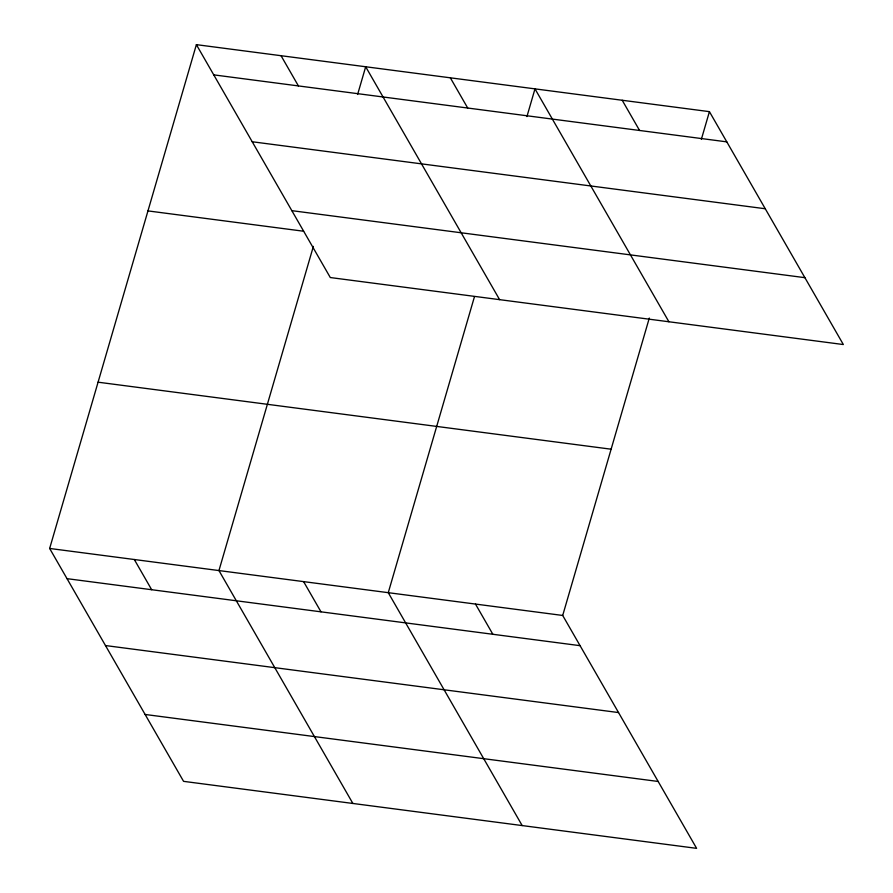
<?xml version="1.0" encoding="UTF-8"?>
<svg xmlns="http://www.w3.org/2000/svg" width="893" height="893" viewBox="0 0 893 893"><rect width="100%" height="100%" fill="white"/><g stroke="black" fill="none" stroke-linecap="round" stroke-linejoin="round"><path stroke-width="1.34" d="M649.311 318.053L562.702 615.456L696.618 848.35L183.578 781.353L49.651 548.458L196.382 44.65L709.422 111.647L843.349 344.542L330.298 277.544L196.382 44.65M313.365 246.401L218.952 570.56L352.88 803.466M357.613 94.468L365.684 66.763L499.611 299.657M474.484 296.61L388.265 592.673L522.182 825.567M526.926 116.581L534.985 88.865L668.913 321.77M701.351 139.364L709.422 111.647M213.751 74.867L726.802 141.864M252.217 141.753L765.256 208.75M291.844 210.659L804.883 277.667M147.959 210.904L303.609 231.231M98.074 382.193L611.113 449.201M49.651 548.458L562.702 615.456M67.031 578.664L580.07 645.672M105.486 645.55L618.536 712.558M145.112 714.467L658.163 781.464M622.209 100.262L639.578 130.478M450.34 77.814L467.709 108.031M281.038 55.701L298.407 85.918M475.478 604.059L492.858 634.276M303.609 581.622L320.989 611.839M134.307 559.509L151.676 589.726"/></g></svg>
